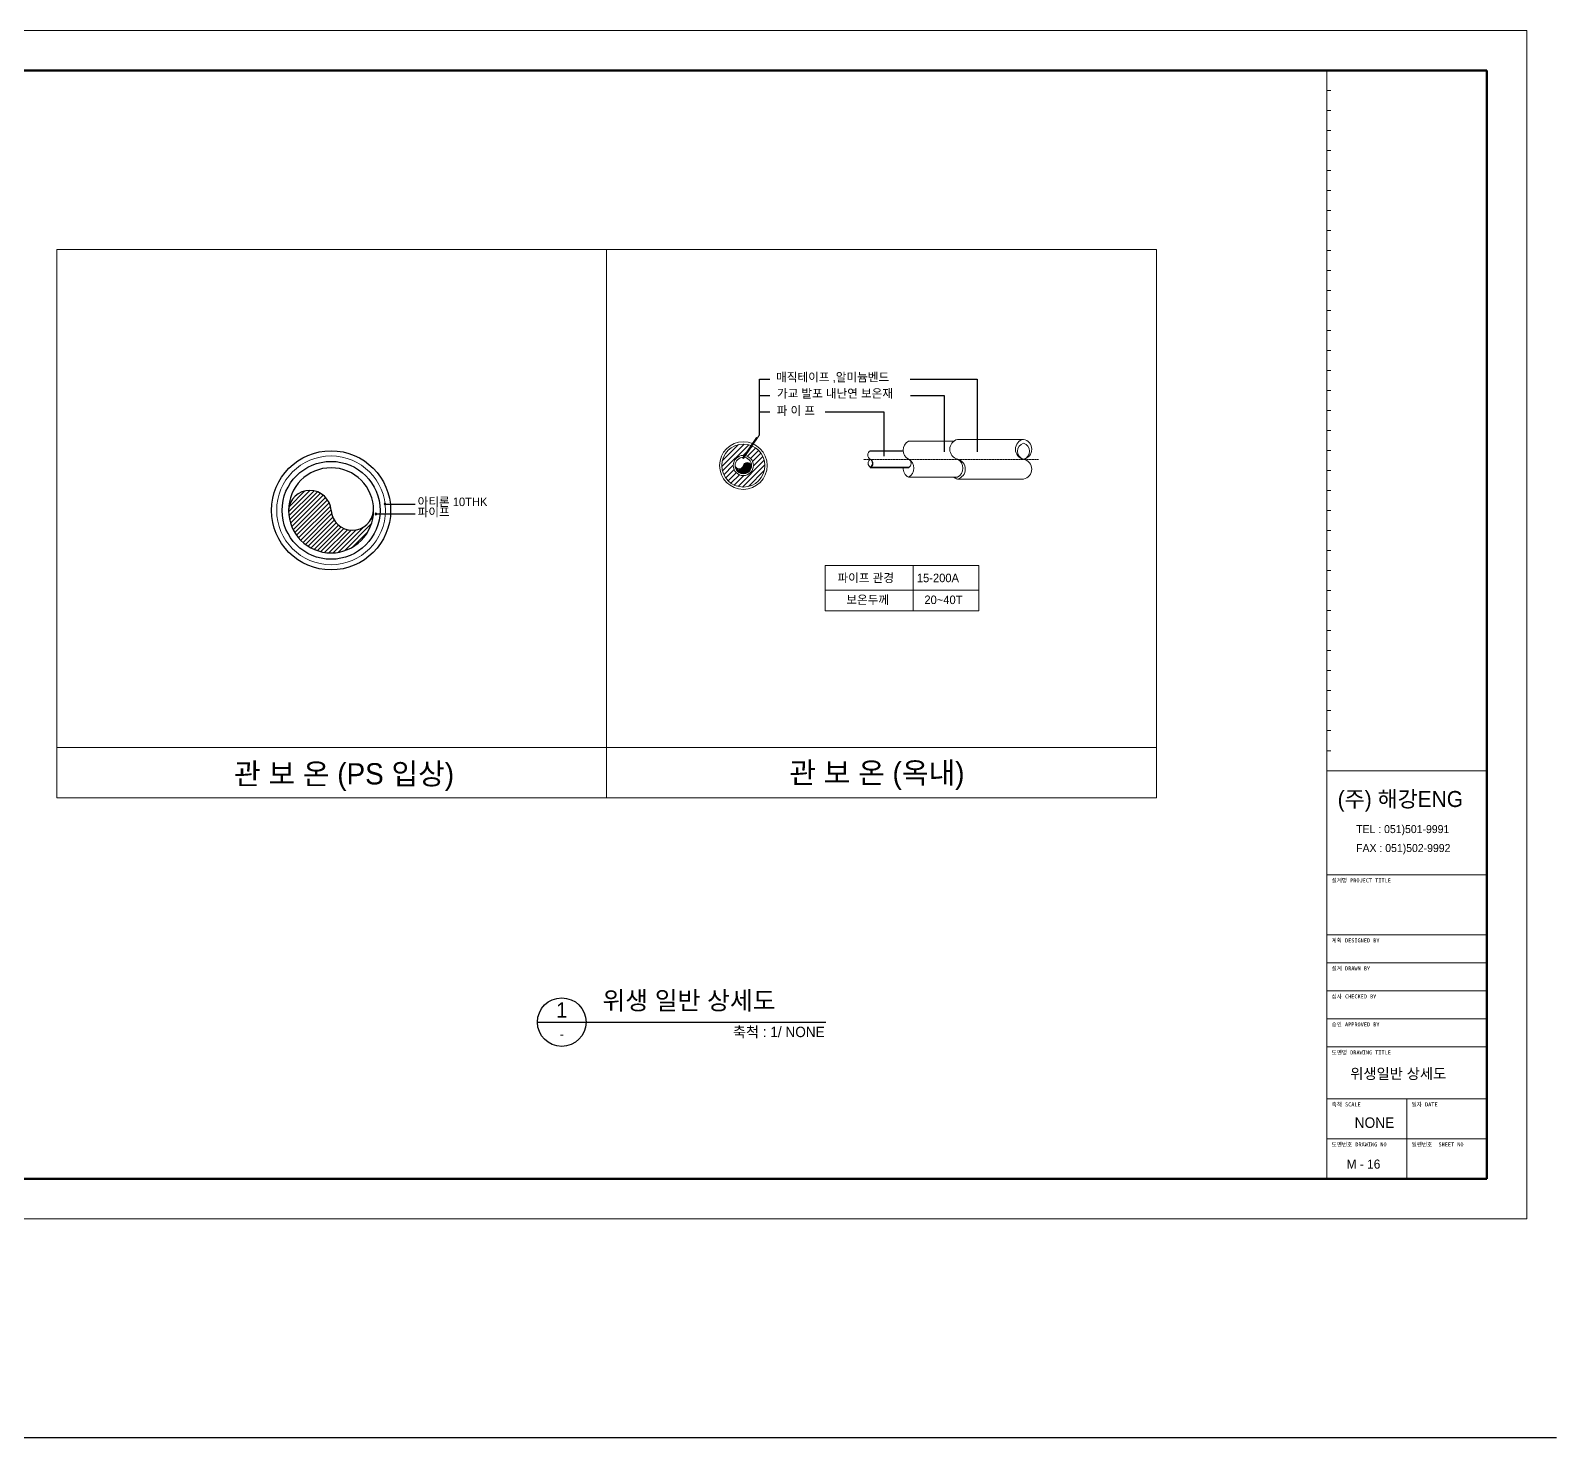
# Model space of a CAD drawing. Header units: millimetres. Extents: x 77978 to 1977917, y -128530 to 383426.
# Drawn here: x 1863507 to 1977917, y 65293 to 170793 of the extents above; entities that cross this region are included whole.
import ezdxf
from ezdxf.enums import TextEntityAlignment as Align

# ---------------------------------------------------------------- set-up
doc = ezdxf.new("R2010")
doc.units = ezdxf.units.MM
doc.header["$LTSCALE"] = 20
doc.linetypes.add('PASUN1', pattern=[2, 1, -1])
doc.layers.get('0').update_dxf_attribs({"lineweight": 0})
doc.layers.add('TEXT', color=2, linetype='Continuous')
doc.layers.add('급수', color=3, linetype='Continuous', lineweight=30)
doc.layers.add('단열', color=7, linetype='BATTING', lineweight=0)
doc.styles.add('GHS', font='')
doc.styles.add('HY울릉도M', font='gulim.ttc')
doc.styles.add('굴림', font='')
doc.styles.add('굴림1', font='', dxfattribs={"height": 1})
doc.styles.add('굴림2', font='gulim.ttc', dxfattribs={"height": 2})
doc.styles.add('굴림700', font='gulim.ttc', dxfattribs={"height": 700})
doc.styles.get('GHS').set_extended_font_data('Dotum')
doc.styles.get('굴림').set_extended_font_data('Dotum')
doc.styles.get('굴림1').set_extended_font_data('GulimChe')
doc.linetypes.add('BATTING', pattern='A,0.00254,-2.54,[134,ltypeshp.shx,S=2.54,R=0,X=-2.54,Y=0],-5.08,[134,ltypeshp.shx,S=2.54,R=180,X=2.54,Y=0],-2.54', length=10.16254)

# ---------------------------------------------------------------- blocks, each defined once
blk = doc.blocks.new('*X28')
at = {"color": 0}
for p, q in [((81.7, 359), (81.8, 359)), ((81.8, 358), (82.3, 358)), ((82.1, 357), (83.1, 357)), ((82.4, 356), (84.8, 356)), ((82.9, 355), (98.5, 355)), ((83.6, 354), (97.8, 354)), ((84.5, 353), (96.9, 353)), ((85.8, 352), (95.7, 352)), ((87.5, 356), (99, 356)), ((87.8, 351), (93.6, 351)), ((89.2, 357), (99.4, 357)), ((90, 358), (99.6, 358)), ((90.5, 359), (99.7, 359)), ((90.8, 360), (99.5, 360)), ((91.5, 361), (98.9, 361)), ((92.6, 362), (97.7, 362))]:
    blk.add_line(p, q, dxfattribs=at)
blk = doc.blocks.new('상수도 도각-다중')
at = {"lineweight": 100}
for p, q in [((123000, 86100), (3000, 86100)), ((3000, 86100), (3000, 3000)), ((123000, 3000), (123000, 86100)), ((3000, 3000), (123000, 3000))]:
    blk.add_line(p, q, dxfattribs=at)
for p, q in [((111000, 84600), (111300, 84600)), ((111000, 83100), (111300, 83100)), ((111000, 81600), (111300, 81600)), ((111000, 80100), (111300, 80100)), ((111000, 78600), (111300, 78600)), ((111000, 77100), (111300, 77100)), ((111000, 75600), (111300, 75600)), ((111000, 74100), (111300, 74100)), ((111000, 72600), (111300, 72600)), ((111000, 71100), (111300, 71100)), ((111000, 69600), (111300, 69600)), ((111000, 68100), (111300, 68100)), ((111000, 66600), (111300, 66600)), ((111000, 65100), (111300, 65100)), ((111000, 63600), (111300, 63600)), ((111000, 62100), (111300, 62100)), ((111000, 60600), (111300, 60600)), ((111000, 59100), (111300, 59100)), ((111000, 57600), (111300, 57600)), ((111000, 56100), (111300, 56100)), ((111000, 54600), (111300, 54600)), ((111000, 53100), (111300, 53100)), ((111000, 51600), (111300, 51600)), ((111000, 50100), (111300, 50100)), ((111000, 48600), (111300, 48600)), ((111000, 47100), (111300, 47100)), ((111000, 45600), (111300, 45600)), ((111000, 44100), (111300, 44100)), ((111000, 42600), (111300, 42600)), ((111000, 41100), (111300, 41100)), ((111000, 39600), (111300, 39600)), ((111000, 38100), (111300, 38100)), ((111000, 36600), (111300, 36600)), ((111000, 35100), (111300, 35100)), ((111000, 33600), (123000, 33600)), ((117000, 9000), (117000, 3000))]:
    blk.add_line(p, q)
at = {"lineweight": 9}
for p, q in [((111000, 25800), (123000, 25800)), ((111000, 21300), (123000, 21300)), ((111000, 19200), (123000, 19200)), ((111000, 17100), (123000, 17100)), ((111000, 15000), (123000, 15000)), ((111000, 12900), (123000, 12900)), ((111000, 9000), (123000, 9000)), ((111000, 6000), (123000, 6000))]:
    blk.add_line(p, q, dxfattribs=at)
for points in [[(0, 0), (126000, 0), (126000, 89100), (0, 89100)], [(111000, 86100), (111300, 86100)]]:
    blk.add_lwpolyline(points, close=True)
blk.add_lwpolyline([(111000, 3000), (111000, 33600), (111000, 86100)])
at = {"attachment_point": 1}
for s, width, gutter_width, insert, char_height, style in [('(주) 해강ENG', 10184.59, 5000, (111815, 32076), 1200, '굴림2'), ('TEL : 051)501-9991', 8798.85, 5000, (113201, 29520), 600, '굴림2'), ('FAX : 051)502-9992', 8798.94, 5000, (113201, 28098), 600, '굴림2'), ('설계명 PROJECT TITLE', 4641.75, 2500, (111358, 25522), 300, '굴림1'), ('계획 DESIGNED BY', 4641.75, 2500, (111358, 21022), 300, '굴림1'), ('설계 DRAWN BY', 4641.75, 2500, (111358, 18922), 300, '굴림1'), ('심사 CHECKED BY', 4641.75, 2500, (111358, 16822), 300, '굴림1'), ('승인 APPROVED BY', 4641.75, 2500, (111358, 14722), 300, '굴림1'), ('도면명 DRAWING TITLE', 4641.75, 2500, (111358, 12622), 300, '굴림1'), ('축척 SCALE', 3385.63, 2500, (111358, 8722), 300, '굴림1'), ('일자 DATE', 3016.89, 2500, (117358, 8722), 300, '굴림1'), ('도면번호 DRAWING NO', 4125.03, 2500, (111358, 5722), 300, '굴림1'), ('일련번호  SHEET NO', 3753.35, 2500, (117358, 5722), 300, '굴림1')]:
    blk.add_mtext_dynamic_manual_height_columns(s, width=width, gutter_width=gutter_width, heights=[0], dxfattribs=dict(at, insert=insert, char_height=char_height, style=style))

msp = doc.modelspace()

# ---------------------------------------------------------------- linework, layer by layer
at = {"color": 1}
for p, q in [((1947925.7, 154363.3), (1865468.1, 154363.3)), ((1865468.1, 154363.3), (1865468.1, 113246.2)), ((1906696.9, 154363.3), (1906696.9, 113246.2)), ((1947925.7, 154363.3), (1947925.7, 113246.2)), ((1916899.6, 138733.1), (1917938.6, 140280.1)), ((1916956.6, 138694.8), (1918154.8, 140478.9)), ((1917938.6, 140280.1), (1917995.6, 140241.8)), ((1916899.6, 138733.1), (1916956.6, 138694.8)), ((1923082.5, 130675.3), (1934597.2, 130675.3)), ((1923082.5, 130675.3), (1923082.5, 127268.4)), ((1929680.9, 127268.4), (1929680.9, 130675.3)), ((1934600.4, 127271.6), (1934600.4, 130672.1)), ((1934600.4, 128828.1), (1923082.5, 128828.1)), ((1923082.5, 127268.4), (1934597.2, 127268.4)), ((1865468.1, 117019.6), (1947925.7, 117019.6)), ((1865468.1, 113246.2), (1947925.7, 113246.2))]:
    msp.add_line(p, q, dxfattribs=at)
at = {"color": 0}
for p, q in [((1915339.4, 138109.8), (1917015.6, 139786)), ((1915379.9, 138538.9), (1916586.5, 139745.5)), ((1915389.2, 137771.1), (1917354.3, 139736.2)), ((1916936, 138929.3), (1917639.7, 139633.1)), ((1916558.5, 136609.2), (1918516.2, 138566.9)), ((1917259.2, 138864), (1917885, 139489.8)), ((1917488.8, 138705.1), (1918095.4, 139311.6)), ((1917645.3, 138473), (1918272.4, 139100.2)), ((1917706.4, 138145.7), (1918414.6, 138853.8)), ((1915492.3, 137485.7), (1916196.1, 138189.4)), ((1915635.6, 137240.4), (1916261.4, 137866.2)), ((1915813.8, 137030), (1916420.3, 137636.6)), ((1916025.2, 136853), (1916652.4, 137480.1)), ((1916271.6, 136710.8), (1916979.7, 137419)), ((1916899.3, 136561.5), (1918563.9, 138226.1)), ((1917332.7, 136606.3), (1918519.1, 137792.7))]:
    msp.add_line(p, q, dxfattribs=at)
at = {"color": 2}
for p, q in [((1932720.9, 139992.2), (1929331.3, 139992.2)), ((1933010.8, 140135.9), (1937961.8, 140135.9)), ((1928926.4, 139283.3), (1926469.4, 139283.3)), ((1928929.5, 139242.5), (1926469.4, 139242.5)), ((1929331.3, 138053), (1926469.4, 138053)), ((1929331.3, 138012.1), (1926469.4, 138012.1)), ((1932766.9, 137303.3), (1929331.3, 137303.3)), ((1933010.8, 137159.6), (1937961.8, 137159.6))]:
    msp.add_line(p, q, dxfattribs=at)
at = {"color": 1, "linetype": 'PASUN1'}
msp.add_line((1925948.6, 138622.9), (1939105.4, 138622.9), dxfattribs=at)
at = {"lineweight": 9}
for p, q in [((1960696.9, 100893.2), (1972696.9, 100893.2)), ((1960696.9, 98793.2), (1972696.9, 98793.2)), ((1960696.9, 96693.2), (1972696.9, 96693.2)), ((1960696.9, 94593.2), (1972696.9, 94593.2)), ((1960696.9, 90693.2), (1972696.9, 90693.2)), ((1960696.9, 87693.2), (1972696.9, 87693.2))]:
    msp.add_line(p, q, dxfattribs=at)
msp.add_line((1966696.9, 90693.2), (1966696.9, 84693.2))
at = {"color": 2}
msp.add_lwpolyline([(1916333.3, 138174, 0.8040427), (1916936.5, 138148.7, -0.73878625), (1917569.6, 138174, 0.42154123)], format="xyb", dxfattribs=at)
msp.add_lwpolyline([(1932766.9, 137303.3), (1933010.8, 137303.3)], dxfattribs=at)
for radius in [1785.8, 1613.3, 755.5]:
    msp.add_circle((1916951.5, 138174), radius, dxfattribs=at)
for centre, radius, start, end in [((1929685.2, 139319.9), 759.7, 117.766637, 242.233363), ((1933199.1, 139391.8), 767.5, 104.202578, 255.797422), ((1938108.2, 139391.8), 758.4, 101.133241, 258.866759), ((1938128.6, 139248.7), 623.7, 105.516033, 254.483967), ((1937815.3, 139391.8), 758.4, 281.133241, 78.866759), ((1937794.9, 139248.7), 623.7, 285.516033, 74.483967), ((1916951.5, 138174), 618.2, 0, 180), ((1926632.4, 138965.5), 357.2, 117.145555, 242.854445), ((1926664.5, 138350.3), 355.6, 123.264547, 236.735453), ((1926306.5, 138329.9), 357.2, 297.145555, 62.854445), ((1926274.4, 138350.3), 355.6, 303.264547, 56.735453), ((1929168.3, 138329.9), 357.2, 297.145555, 62.854445), ((1928977.3, 137975.5), 759.7, 297.766637, 62.233363), ((1932656.9, 137975.5), 759.7, 297.766637, 62.233363), ((1932822.5, 137903.6), 767.5, 284.202578, 75.797422), ((1937815.3, 137903.6), 758.4, 281.133241, 78.866759), ((1916951.5, 138174), 618.2, 180, 0), ((1929685.2, 137975.5), 759.7, 177.238777, 242.233363), ((1933199.1, 137903.6), 767.5, 231.462303, 255.797422), ((1934597.2, 130672.1), 3.19, 0, 90), ((1934597.2, 127271.6), 3.19, 270, 0)]:
    msp.add_arc(centre, radius, start, end, dxfattribs=at)
at = {"layer": 'TEXT', "color": 1}
for p, q in [((1918154.8, 140478.9), (1918154.8, 144645.2)), ((1918154.8, 144645.2), (1918948.9, 144645.2)), ((1929454.5, 144645.2), (1934470.8, 144645.2)), ((1934470.8, 144645.2), (1934470.8, 139210.2)), ((1918154.8, 143418.7), (1918948.9, 143418.7)), ((1929476.1, 143418.7), (1932019, 143418.7)), ((1932019, 143418.7), (1932019, 139210.2)), ((1918154.8, 142192.2), (1918948.9, 142192.2)), ((1923074.3, 142192.2), (1927475.7, 142192.2)), ((1927475.7, 142192.2), (1927475.7, 138884.6)), ((1890077.7, 135285.7), (1892337, 135285.7)), ((1889400.9, 134541.8), (1892337, 134541.8))]:
    msp.add_line(p, q, dxfattribs=at)
at = {"layer": 'TEXT', "color": 2}
msp.add_line((1901518.1, 96439.4), (1923139, 96439.4), dxfattribs=at)
msp.add_circle((1903337.6, 96439.4), 1819.5, dxfattribs=at)
at = {"layer": 'TEXT', "color": 1}
for centre, start, end in [((1890077.7, 135285.7), 0, 180), ((1890077.7, 135285.7), 180, 0), ((1889400.9, 134541.8), 0, 180), ((1889400.9, 134541.8), 180, 0)]:
    msp.add_arc(centre, 59.8, start, end, dxfattribs=at)
at = {"layer": '급수', "color": 7}
for p, q in [((1882851.5, 134704.7), (1884459.6, 136312.8)), ((1882877.6, 134392.3), (1884765.6, 136280.4)), ((1882889, 135080.6), (1884078.7, 136270.4)), ((1882929.3, 134105.6), (1885026.9, 136203.2)), ((1883002, 133839.9), (1885254.7, 136092.6)), ((1883092.8, 133592.3), (1885454.4, 135953.9)), ((1883199.8, 133360.8), (1885628.2, 135789.2)), ((1883321.5, 133144.1), (1885776.4, 135599)), ((1883457.1, 132941.3), (1885897.5, 135381.7)), ((1883605.9, 132751.6), (1885987.6, 135133.3)), ((1883767.5, 132574.8), (1886038.1, 134845.4)), ((1883941.8, 132410.6), (1886079.6, 134548.5)), ((1884128.9, 132259.3), (1886162.8, 134293.2)), ((1884329.1, 132121.1), (1886278.2, 134070.2)), ((1884543, 131996.6), (1886421.2, 133874.8)), ((1889005.5, 134090), (1889184.2, 134268.7)), ((1884771.5, 131886.6), (1886590, 133705.1)), ((1885015.7, 131792.4), (1886784.5, 133561.1)), ((1885277.7, 131715.9), (1887006.4, 133444.7)), ((1885560, 131659.8), (1887260.5, 133360.3)), ((1885866.8, 131628.1), (1887556.2, 133317.5)), ((1886204.7, 131627.7), (1887917.7, 133340.6)), ((1886585.9, 131670.4), (1888459.9, 133544.4)), ((1887037, 131783.1), (1889071.5, 133817.6)), ((1887653.8, 132061.4), (1888793.2, 133200.8))]:
    msp.add_line(p, q, dxfattribs=at)
at = {"layer": '급수', "color": 5}
msp.add_line((78096.9, 65293.2), (1977917.3, 65293.2), dxfattribs=at)
at = {"layer": '급수', "color": 2}
for radius in [4467.1, 3669.4]:
    msp.add_circle((1886040.4, 134814.2), radius, dxfattribs=at)
for centre, radius, start, end in [((1886040.4, 134814.2), 3190.8, 0, 180), ((1884445, 134714.4), 1598.5, 3.581802, 176.418198), ((1886040.4, 134814.2), 3190.8, 180, 0), ((1887635.8, 134914.1), 1598.5, 183.581802, 356.418198)]:
    msp.add_arc(centre, radius, start, end, dxfattribs=at)
at = {"layer": '단열', "color": 2, "ltscale": 0.495}
msp.add_circle((1886040.4, 134814.2), 4077.9, dxfattribs=at)

# ---------------------------------------------------------------- block references
at = {"color": 0}
msp.add_blockref('상수도 도각-다중', (1849696.9, 81693.2), dxfattribs=at)
at = {"color": 2, "xscale": 68.68432375481605, "yscale": 68.68432375481605, "zscale": 68.68432375481605}
msp.add_blockref('*X28', (1910720.4, 113480.7), dxfattribs=at)

# ---------------------------------------------------------------- texts
at = {"char_height": 300, "attachment_point": 1, "style": '굴림1'}
for s, width, insert in [('설계 DRAWN BY', 4781.498, (1961055.1, 100615.4)), ('심사 CHECKED BY', 4781.498, (1961055.1, 98515.4)), ('승인 APPROVED BY', 4781.498, (1961055.1, 96415.4)), ('도면명 DRAWING TITLE', 6075.528, (1961055.1, 94315.4)), ('축척 SCALE', 4781.498, (1961055.1, 90415.4)), ('일자 DATE', 4781.498, (1967055.1, 90415.4)), ('도면번호 DRAWING NO', 5712.129, (1961055.1, 87415.4)), ('일련번호  SHEET NO', 5394.611, (1967055.1, 87415.4))]:
    msp.add_mtext_dynamic_manual_height_columns(s, width=width, gutter_width=2000, heights=[0], dxfattribs=dict(at, insert=insert))
at = {"layer": 'TEXT', "color": 2}
for s, height, style, p in [('매직테이프 ,알미늄벤드', 638.161, 'GHS', (1919411.3, 144286.9)), ('가교 발포 내난연 보온재', 638.161, 'GHS', (1919471.4, 143069.2)), ('파 이 프', 638.16, 'GHS', (1919456, 141774.1)), ('파이프', 638.16, 'GHS', (1892531.3, 134164.5)), ('아티론 10THK', 638.16, 'GHS', (1892531.3, 134941)), ('파이프 관경', 638.16, 'GHS', (1924010.4, 129234.5)), ('15-200A', 638.16, 'GHS', (1929962.3, 129234.5)), ('보온두께', 638.16, 'GHS', (1924674.1, 127594.5)), ('20~40T', 638.16, 'GHS', (1930525.9, 127594.5)), ('위생 일반 상세도', 1364.66, 'HY울릉도M', (1906387.2, 96970.5))]:
    msp.add_text(s, height=height, dxfattribs=dict(at, style=style)).set_placement(p, align=Align.BOTTOM_LEFT)
at = {"layer": 'TEXT', "color": 3, "style": '굴림'}
for s, height, p in [('관 보 온 (PS 입상)', 1595.403, (1887012.9, 115057.3)), ('관 보 온 (옥내)', 1595.4, (1926960.4, 115132.9))]:
    msp.add_text(s, height=height, dxfattribs=at).set_placement(p, align=Align.MIDDLE_CENTER)
at = {"layer": 'TEXT', "color": 2, "style": 'HY울릉도M'}
for s, height, p in [('1', 1137.2, (1903337.6, 97349.1)), ('-', 682.3, (1903337.6, 95529.6))]:
    msp.add_text(s, height=height, dxfattribs=at).set_placement(p, align=Align.MIDDLE)
msp.add_text('축척 : 1/ NONE', height=779.805, dxfattribs=at).set_placement((1923054.8, 95080.6), align=Align.BOTTOM_RIGHT)
at = {"layer": 'TEXT', "attachment_point": 1, "style": '굴림700'}
for s, width, gutter_width, insert, char_height in [('위생일반 상세도', 8517.907, 5250, (1962449.9, 92965.3), 787.5), ('NONE', 3913.996, 5250, (1962782.9, 89295.1), 787.5), ('M - 16', 4514.332, 6562.5, (1962182.6, 86133.6), 682.5)]:
    msp.add_mtext_dynamic_manual_height_columns(s, width=width, gutter_width=gutter_width, heights=[0], dxfattribs=dict(at, insert=insert, char_height=char_height))

doc.saveas('drawing.dxf')
